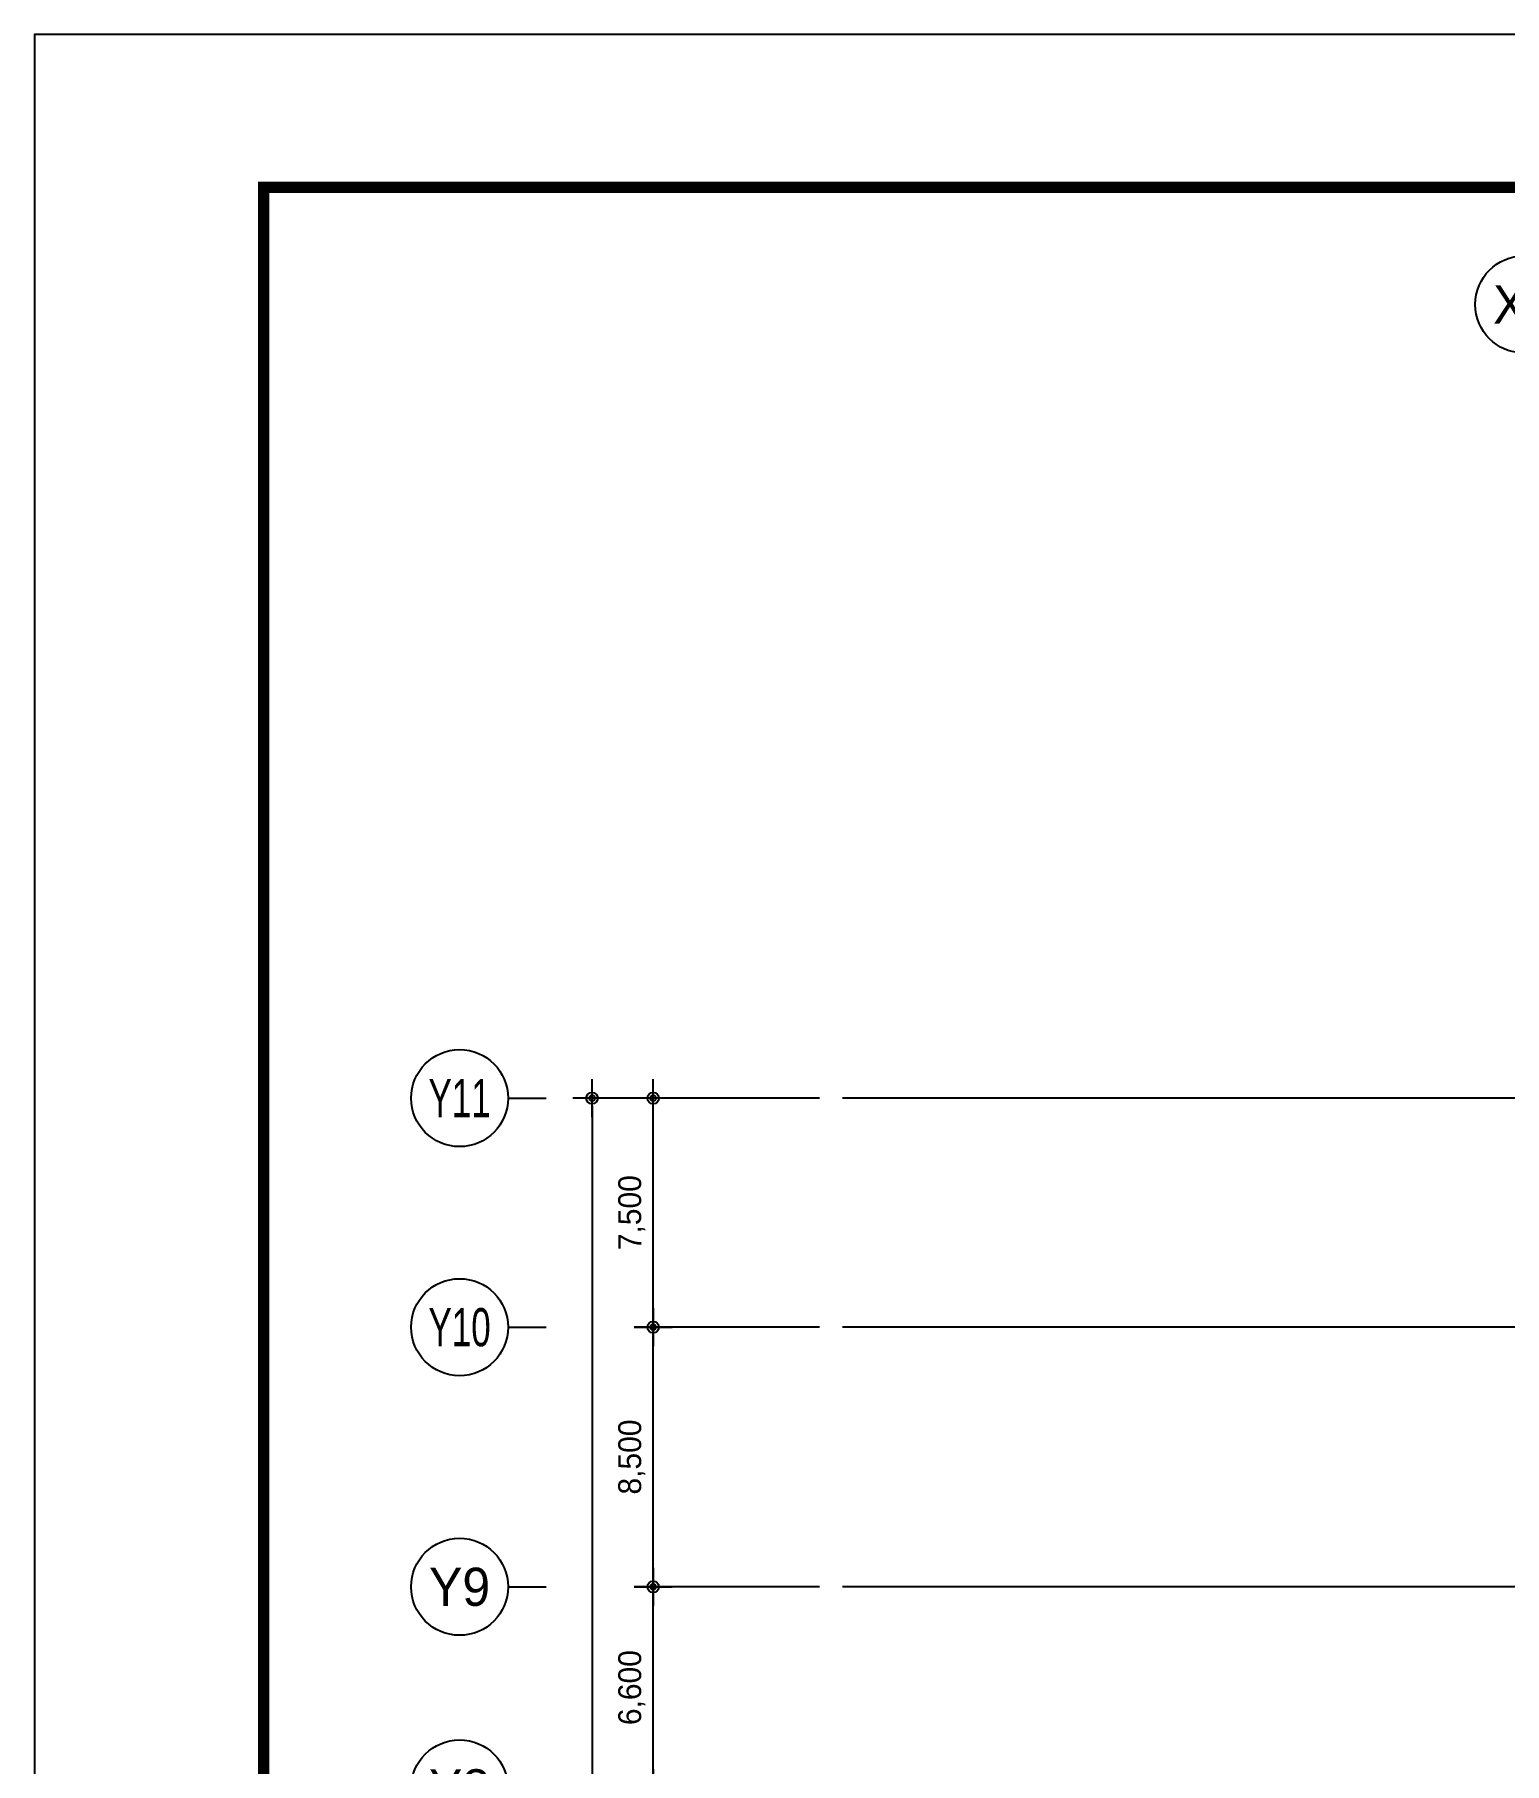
# Model space of a CAD drawing. Header units: metres. Extents: x 854089 to 1083578, y 553449 to 701949.
# Drawn here: x 854089 to 902213, y 645344 to 701949 of the extents above; entities that cross this region are included whole.
import ezdxf
from ezdxf.enums import TextEntityAlignment as Align

# ---------------------------------------------------------------- set-up
doc = ezdxf.new("R2010")
doc.units = ezdxf.units.M
doc.header["$LTSCALE"] = 300
doc.layers.get('Defpoints').update_dxf_attribs({"color": 8})
for name, color, linetype in [('001dmp-FORM', 7, 'Continuous'), ('A-CEN-1', 1, 'Continuous'), ('A-DIM', 7, 'Continuous'), ('A-GRID-DIMS', 14, 'Continuous'), ('DIM', 7, 'Continuous')]:
    doc.layers.add(name, color=color, linetype=linetype)
doc.styles.add('TEXT(돋음)', font='')
doc.styles.add('돋움', font='')
doc.styles.get('TEXT(돋음)').set_extended_font_data('Dotum')
doc.styles.get('돋움').set_extended_font_data('Dotum')
doc.dimstyles.new('DIM250', dxfattribs={"dimscale": 250, "dimtxt": 3, "dimasz": 1, "dimexe": 2, "dimexo": 3, "dimgap": 1, "dimtad": 1, "dimdec": 0, "dimzin": 0, "dimdsep": 46, "dimlunit": 6, "dimtxsty": 'TEXT(돋음)', "dimblk": 'Z_DOT', "dimcen": 2.5, "dimdle": 2, "dimclrd": 256, "dimclre": 256, "dimclrt": 3, "dimadec": 0, "dimazin": 0, "dimtfac": 1, "dimtdec": 0, "dimtix": 1, "dimtmove": 2, "dimatfit": 3, "dimldrblk": 'Z_DOT', "dimfxl": 1, "dimtolj": 1, "dimtzin": 0, "dimarcsym": 0})

# ---------------------------------------------------------------- blocks, each defined once
blk = doc.blocks.new('*U40')
blk.add_line((0, 5), (0, 0))
blk.add_circle((0, 11.35), 6.35)
at = {"color": 3, "style": '돋움'}
blk.add_attdef('NO', text='', height=5, dxfattribs=at).set_placement((0, 11.35), align=Align.MIDDLE_CENTER)
blk = doc.blocks.new('주열마킹')
blk.add_line((0, 5), (0, 0))
blk.add_circle((0, 11.35), 6.35)
at = {"color": 3, "style": '돋움'}
blk.add_attdef('NO', text='', height=5, dxfattribs=at).set_placement((0, 11.35), align=Align.MIDDLE_CENTER)
blk = doc.blocks.new('Z_DOT')
at = {"layer": 'DIM', "color": 7}
for p, q in [((0, -2.5), (0, 2.5)), ((-2.5, 0), (2.5, 0))]:
    blk.add_line(p, q, dxfattribs=at)
for radius in [0.75, 0.375]:
    blk.add_circle((0, 0), radius, dxfattribs=at)
blk = doc.blocks.new('*D74')
at = {"layer": 'A-DIM', "lineweight": -2, "transparency": 16777216}
for p, q in [((879791, 651126), (873841, 651126)), ((874341, 644776), (874341, 650876)), ((879791, 644526), (873841, 644526))]:
    blk.add_line(p, q, dxfattribs=at)
at = {"layer": 'Defpoints', "color": 0, "transparency": 16777216}
for p in [(874341, 651126), (880541, 651126), (880541, 644526)]:
    blk.add_point(p, dxfattribs=at)
at = {"layer": 'A-DIM', "lineweight": -2, "transparency": 16777216, "xscale": 250, "yscale": 250, "zscale": 250}
for p, rotation in [((874341, 651126), 90), ((874341, 644526), 270)]:
    blk.add_blockref('Z_DOT', p, dxfattribs=dict(at, rotation=rotation))
at = {"layer": 'A-DIM', "color": 3, "transparency": 16777216, "insert": (873644, 647826), "char_height": 750, "attachment_point": 5, "rotation": 90, "style": 'TEXT(돋음)'}
blk.add_mtext('\\A1;6,600', dxfattribs=at)
blk = doc.blocks.new('*D75')
at = {"layer": 'A-DIM', "lineweight": -2, "transparency": 16777216}
for p, q in [((879791, 659626), (873841, 659626)), ((874341, 651376), (874341, 659376)), ((879791, 651126), (873841, 651126))]:
    blk.add_line(p, q, dxfattribs=at)
at = {"layer": 'Defpoints', "color": 0, "transparency": 16777216}
for p in [(874341, 659626), (880541, 659626), (880541, 651126)]:
    blk.add_point(p, dxfattribs=at)
at = {"layer": 'A-DIM', "lineweight": -2, "transparency": 16777216, "xscale": 250, "yscale": 250, "zscale": 250}
for p, rotation in [((874341, 659626), 90), ((874341, 651126), 270)]:
    blk.add_blockref('Z_DOT', p, dxfattribs=dict(at, rotation=rotation))
at = {"layer": 'A-DIM', "color": 3, "transparency": 16777216, "insert": (873644, 655376), "char_height": 750, "attachment_point": 5, "rotation": 90, "style": 'TEXT(돋음)'}
blk.add_mtext('\\A1;8,500', dxfattribs=at)
blk = doc.blocks.new('*D76')
at = {"layer": 'A-DIM', "lineweight": -2, "transparency": 16777216}
for p, q in [((879791, 667126), (873841, 667126)), ((874341, 659876), (874341, 666876)), ((879791, 659626), (873841, 659626))]:
    blk.add_line(p, q, dxfattribs=at)
at = {"layer": 'Defpoints', "color": 0, "transparency": 16777216}
for p in [(874341, 667126), (880541, 667126), (880541, 659626)]:
    blk.add_point(p, dxfattribs=at)
at = {"layer": 'A-DIM', "lineweight": -2, "transparency": 16777216, "xscale": 250, "yscale": 250, "zscale": 250}
for p, rotation in [((874341, 667126), 90), ((874341, 659626), 270)]:
    blk.add_blockref('Z_DOT', p, dxfattribs=dict(at, rotation=rotation))
at = {"layer": 'A-DIM', "color": 3, "transparency": 16777216, "insert": (873644, 663376), "char_height": 750, "attachment_point": 5, "rotation": 90, "style": 'TEXT(돋음)'}
blk.add_mtext('\\A1;7,500', dxfattribs=at)
blk = doc.blocks.new('*D77')
at = {"layer": 'A-DIM', "lineweight": -2, "transparency": 16777216}
for p, q in [((879791, 667126), (871841, 667126)), ((872341, 666876), (872341, 602691)), ((879791, 602441), (871841, 602441))]:
    blk.add_line(p, q, dxfattribs=at)
at = {"layer": 'Defpoints', "color": 0, "transparency": 16777216}
for p in [(880541, 667126), (872341, 602441), (880541, 602441)]:
    blk.add_point(p, dxfattribs=at)
at = {"layer": 'A-DIM', "lineweight": -2, "transparency": 16777216, "xscale": 250, "yscale": 250, "zscale": 250}
for p, rotation in [((872341, 667126), 90), ((872341, 602441), 270)]:
    blk.add_blockref('Z_DOT', p, dxfattribs=dict(at, rotation=rotation))
at = {"layer": 'A-DIM', "color": 3, "transparency": 16777216, "insert": (871644, 634784), "char_height": 750, "attachment_point": 5, "rotation": 90, "style": 'TEXT(돋음)'}
blk.add_mtext('\\A1;64,684', dxfattribs=at)
blk = doc.blocks.new('xref-sheet(건축)')
at = {"layer": '001dmp-FORM', "color": 30}
blk.add_lwpolyline([(8410, 5940), (0, 5940), (0, 0), (8410, 0)], close=True, dxfattribs=at)
at = {"layer": '001dmp-FORM', "const_width": 15}
blk.add_lwpolyline([(300, 200), (300, 5740), (8210, 5740), (8210, 200)], close=True, dxfattribs=at)

msp = doc.modelspace()

# ---------------------------------------------------------------- linework, layer by layer
at = {"layer": 'A-CEN-1', "linetype": 'Continuous'}
for p, q in [((1019023.5, 667126.6), (880541.6, 667126.6)), ((1019023.5, 659626.6), (880541.6, 659626.6)), ((1019023.5, 651126.6), (880541.6, 651126.6))]:
    msp.add_line(p, q, dxfattribs=at)

# ---------------------------------------------------------------- block references
at = {"xscale": 24.9999912600033, "yscale": 24.9999912364292, "zscale": 24.99999123690949}
msp.add_blockref('xref-sheet(건축)', (854089, 553449.2), dxfattribs=at)
at = {"layer": 'A-GRID-DIMS', "xscale": 250, "yscale": 250, "zscale": 250, "rotation": 359.9999997683606}
msp.add_blockref('*U40', (902845.4, 690275.2, 0), dxfattribs=at).add_auto_attribs({'NO': 'X1'})
at = {"layer": 'A-GRID-DIMS'}
ref = msp.add_blockref('주열마킹', (870841.6, 667126.9, 0), dxfattribs=dict(at, xscale=250, yscale=250, zscale=250, rotation=90.00000000048023))
ref.add_attrib('NO', 'Y11', dxfattribs={"layer": '0', "color": 3, "height": 1250, "rotation": 0, "style": '돋움', "width": 0.7}).set_placement((868004.1, 667126.9, 0), align=Align.MIDDLE_CENTER)
ref = msp.add_blockref('주열마킹', (870841.6, 659626.9, 0), dxfattribs=dict(at, xscale=250, yscale=250, zscale=250, rotation=90.00000000048023))
ref.add_attrib('NO', 'Y10', dxfattribs={"layer": '0', "color": 3, "height": 1250, "rotation": 0, "style": '돋움', "width": 0.7}).set_placement((868004.1, 659626.9, 0), align=Align.MIDDLE_CENTER)
ref = msp.add_blockref('주열마킹', (870841.6, 651126.9, 0), dxfattribs=dict(at, xscale=250, yscale=250, zscale=250, rotation=90.00000000048023))
ref.add_attrib('NO', 'Y9', dxfattribs={"layer": '0', "color": 3, "height": 1250, "rotation": 0, "style": '돋움'}).set_placement((868004.1, 651126.9, 0), align=Align.MIDDLE_CENTER)
ref = msp.add_blockref('주열마킹', (870841.6, 644526.9, 0), dxfattribs=dict(at, xscale=250, yscale=250, zscale=250, rotation=90.00000000048023))
ref.add_attrib('NO', 'Y8', dxfattribs={"layer": '0', "color": 3, "height": 1250, "rotation": 0, "style": '돋움'}).set_placement((868004.1, 644526.9, 0), align=Align.MIDDLE_CENTER)

# ---------------------------------------------------------------- dimensions: what is measured, and where the dimension line sits
at = {"layer": 'A-DIM'}
for base, p1, p2, picture, middle in [((872341.4, 602441.5, 0), (880541.4, 667125.9, 0), (880541.4, 602441.5, 0), '*D77', (871643.6, 634783.7, 0)), ((874341.4, 667125.9, 0), (880541.4, 659625.9, 0), (880541.4, 667125.9, 0), '*D76', (873643.6, 663375.9, 0)), ((874341.4, 659625.9, 0), (880541.4, 651125.9, 0), (880541.4, 659625.9, 0), '*D75', (873643.6, 655375.9, 0)), ((874341.4, 651125.9, 0), (880541.4, 644525.9, 0), (880541.4, 651125.9, 0), '*D74', (873643.6, 647825.9, 0))]:
    dim = msp.add_linear_dim(base=base, p1=p1, p2=p2, angle=90, dimstyle='DIM250', dxfattribs=at)
    dim.commit()
    dim.dimension.update_dxf_attribs({"geometry": picture, "text_midpoint": middle})

doc.saveas('drawing.dxf')
